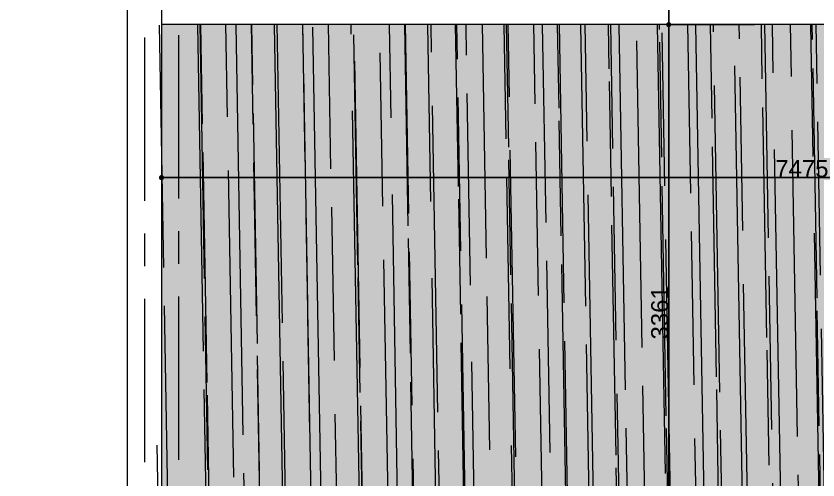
# Model space of a CAD drawing. Header units: millimetres. Extents: x 0 to 1313252738, y -131 to 560100888.
# Drawn here: x 1312628355 to 1312633035, y 559962567 to 559965272 of the extents above; entities that cross this region are included whole.
import ezdxf

# ---------------------------------------------------------------- set-up
doc = ezdxf.new("R2010")
doc.units = ezdxf.units.MM
doc.linetypes.add('CENTERX2', pattern=[101.60000000000001, 63.5, -12.7, 12.7, -12.7])
doc.layers.get('0').update_dxf_attribs({"lineweight": 0})
for name, color, linetype, lineweight in [('001通り芯', 6, 'CENTERX2', 0), ('002外周躯体', 7, 'Continuous', 13), ('003間仕切り', 7, 'Continuous', 13), ('004寸法', 7, 'Continuous', 0), ('009床', 7, 'Continuous', 5), ('棚(木)', 7, 'Continuous', 0)]:
    doc.layers.add(name, color=color, linetype=linetype, lineweight=lineweight)
doc.styles.add('onnjuku', font='arial.ttf')
doc.dimstyles.new('onnjuku', dxfattribs={"dimtxt": 100, "dimasz": 30, "dimexe": 1.25, "dimexo": 0.625, "dimtad": 1, "dimdec": 0, "dimtxsty": 'onnjuku', "dimblk": 'DOT', "dimcen": 2.5, "dimadec": 0, "dimazin": 0, "dimtfac": 1, "dimtdec": 0, "dimtmove": 0, "dimatfit": 3, "dimfxl": 500, "dimfxlon": 1, "dimarcsym": 0})

# ---------------------------------------------------------------- blocks, each defined once
blk = doc.blocks.new('_Dot')
at = {"color": 0, "linetype": 'ByBlock', "lineweight": -2}
blk.add_line((-0.5, 0), (-1, 0), dxfattribs=at)
at = {"color": 0, "linetype": 'ByBlock', "const_width": 0.5}
blk.add_lwpolyline([(-0.25, 0, 1), (0.25, 0, 1)], format="xyb", close=True, dxfattribs=at)
blk = doc.blocks.new('*D212')
at = {"layer": '001通り芯', "color": 0, "linetype": 'ByBlock', "lineweight": -2, "transparency": 16777216}
for p, q in [((1312624353.32499, 559967121.9688318), (1312623852.07499, 559967121.9688318)), ((1312623853.32499, 559967091.9688318), (1312623853.32499, 559961751.9688317)), ((1312624353.32499, 559961721.9688317), (1312623852.07499, 559961721.9688317))]:
    blk.add_line(p, q, dxfattribs=at)
at = {"layer": 'Defpoints', "color": 0, "linetype": 'ByBlock', "transparency": 16777216}
for p in [(1312629004.219367, 559967121.9688318), (1312623853.32499, 559961721.9688317), (1312629004.219367, 559961721.9688317)]:
    blk.add_point(p, dxfattribs=at)
at = {"layer": '001通り芯', "color": 0, "linetype": 'ByBlock', "lineweight": -2, "transparency": 16777216, "xscale": 30, "yscale": 30, "zscale": 30}
for p, rotation in [((1312623853.32499, 559967121.9688318), 90), ((1312623853.32499, 559961721.9688317), 270)]:
    blk.add_blockref('_Dot', p, dxfattribs=dict(at, rotation=rotation))
at = {"layer": '001通り芯', "color": 0, "linetype": 'ByBlock', "transparency": 16777216, "insert": (1312623801.642691, 559964421.9688313), "char_height": 100, "attachment_point": 5, "rotation": 90, "style": 'onnjuku'}
blk.add_mtext('5400', dxfattribs=at)
blk = doc.blocks.new('*D189')
at = {"layer": '004寸法', "color": 0, "lineweight": -2, "transparency": 16777216}
for p, q in [((1312632664.38534, 559965221.9688318), (1312632163.13534, 559965221.9688318)), ((1312632164.38534, 559961890.4688344), (1312632164.38534, 559965191.9688318)), ((1312632664.38534, 559961860.4688344), (1312632163.13534, 559961860.4688344))]:
    blk.add_line(p, q, dxfattribs=at)
at = {"layer": 'Defpoints', "color": 0, "transparency": 16777216}
for p in [(1312632164.38534, 559965221.9688318), (1312632951.719367, 559965221.9688318), (1312632951.719367, 559961860.4688344)]:
    blk.add_point(p, dxfattribs=at)
at = {"layer": '004寸法', "color": 0, "lineweight": -2, "transparency": 16777216, "xscale": 30, "yscale": 30, "zscale": 30}
for p, rotation in [((1312632164.38534, 559965221.9688318), 90), ((1312632164.38534, 559961860.4688344), 270)]:
    blk.add_blockref('_Dot', p, dxfattribs=dict(at, rotation=rotation))
at = {"layer": '004寸法', "color": 0, "transparency": 16777216, "insert": (1312632112.668935, 559963541.2188326), "char_height": 100, "attachment_point": 5, "rotation": 90, "style": 'onnjuku'}
blk.add_mtext('3361', dxfattribs=at)
blk = doc.blocks.new('*D190')
at = {"layer": '004寸法', "color": 0, "lineweight": -2, "transparency": 16777216}
for p, q in [((1312629204.219367, 559964329.7273698), (1312629204.219367, 559964330.9773698)), ((1312629234.219367, 559964329.7273698), (1312636649.219367, 559964329.7273698)), ((1312636679.219367, 559964329.7273698), (1312636679.219367, 559964330.9773698))]:
    blk.add_line(p, q, dxfattribs=at)
at = {"layer": 'Defpoints', "color": 0, "transparency": 16777216}
for p in [(1312629204.219367, 559964329.7273698), (1312636679.219367, 559964329.7273698), (1312636679.219367, 559964329.7273698)]:
    blk.add_point(p, dxfattribs=at)
at = {"layer": '004寸法', "color": 0, "lineweight": -2, "transparency": 16777216, "xscale": 30, "yscale": 30, "zscale": 30, "rotation": 180}
blk.add_blockref('_Dot', (1312629204.219367, 559964329.7273698), dxfattribs=at)
at = {"layer": '004寸法', "color": 0, "lineweight": -2, "transparency": 16777216, "xscale": 30, "yscale": 30, "zscale": 30}
blk.add_blockref('_Dot', (1312636679.219367, 559964329.7273698), dxfattribs=at)
at = {"layer": '004寸法', "color": 0, "transparency": 16777216, "insert": (1312632941.719367, 559964381.2050301), "char_height": 100, "attachment_point": 5, "style": 'onnjuku'}
blk.add_mtext('7475', dxfattribs=at)
blk = doc.blocks.new('*D183')
at = {"layer": '004寸法', "color": 0, "lineweight": -2, "transparency": 16777216}
for p, q in [((1312632164.385341, 559965321.9688318), (1312632164.385341, 559965564.4057349)), ((1312632164.385341, 559965321.9688318), (1312632165.635341, 559965321.9688318)), ((1312632164.385341, 559965251.968832), (1312632164.385341, 559965291.9688318)), ((1312632164.385341, 559965221.968832), (1312632165.635341, 559965221.968832))]:
    blk.add_line(p, q, dxfattribs=at)
at = {"layer": 'Defpoints', "color": 0, "transparency": 16777216}
for p in [(1312632164.385336, 559965321.9688318), (1312632164.385341, 559965321.9688318), (1312632164.385336, 559965221.968832)]:
    blk.add_point(p, dxfattribs=at)
at = {"layer": '004寸法', "color": 0, "lineweight": -2, "transparency": 16777216, "xscale": 30, "yscale": 30, "zscale": 30}
for p, rotation in [((1312632164.385341, 559965321.9688318), 90), ((1312632164.385341, 559965221.968832), 270)]:
    blk.add_blockref('_Dot', p, dxfattribs=dict(at, rotation=rotation))
at = {"layer": '004寸法', "color": 0, "transparency": 16777216, "insert": (1312632112.703042, 559965458.1872829), "char_height": 100, "attachment_point": 5, "rotation": 90, "style": 'onnjuku'}
blk.add_mtext('100', dxfattribs=at)

msp = doc.modelspace()

# ---------------------------------------------------------------- hatches: boundary and pattern name
at = {"layer": '009床', "true_color": 0x8e5f01, "transparency": 33554687}
h = msp.add_hatch(dxfattribs=at)
h.set_pattern_fill('AR-RROOF', color=46, scale=8.799999999999997, angle=91)
h.set_pattern_definition([(90.99999999999993, (66041.64430975914, -90666.09952783585), (-232.0680729724521, 487.7681431201229), [3352.8, -447.0399999999998, 1117.6, -223.5199999999999]), (90.99999999999993, (65924.71305203893, -90370.81368620688), (-293.3353606855426, -228.6742361308824), [670.5599999999998, -73.76159999999999, 1341.12, -167.64]), (90.99999999999993, (65849.73076551755, -90557.67236702902), (-170.0205928819892, 1159.513331006857), [1788.159999999999, -312.928, 894.0799999999997, -223.5199999999999])])
h.paths.add_polyline_path([(1312636679.219367, 559965221.9688315), (1312629304.219367, 559965221.9688315), (1312629304.219367, 559962320.4688367), (1312629779.219367, 559962320.4688367), (1312629779.219367, 559962086.9688315), (1312629779.219367, 559961860.468834), (1312632951.719367, 559961860.468834), (1312634825.219367, 559961860.468834), (1312634825.219367, 559961860.4688367), (1312634855.219367, 559961860.4688367), (1312636124.219367, 559961860.4688367), (1312636124.219367, 559962320.4688315), (1312636679.219367, 559962320.4688315)])
at = {"layer": '棚(木)', "true_color": 0xe6c6a8, "transparency": 33554556}
h = msp.add_hatch(color=9, dxfattribs=at)
h.dxf.hatch_style = 1
h.paths.add_polyline_path([(1312636679.219367, 559965221.9688315), (1312629304.219367, 559965221.9688315), (1312629304.219367, 559962320.4688367), (1312629779.219367, 559962320.4688367), (1312629779.219367, 559962086.9688315), (1312629779.219367, 559961860.468834), (1312632951.719367, 559961860.468834), (1312634825.219367, 559961860.468834), (1312634825.219367, 559961860.4688367), (1312634855.219367, 559961860.4688367), (1312636124.219367, 559961860.4688367), (1312636124.219367, 559962320.4688315), (1312636679.219367, 559962320.4688315)])
h.paths.add_polyline_path([(1312629304.219367, 559965221.9688315), (1312629204.219367, 559965221.9688315), (1312629204.219367, 559962320.4688367), (1312629304.219367, 559962320.4688367)])

# ---------------------------------------------------------------- linework, layer by layer
at = {"layer": '001通り芯', "ltscale": 15}
for p, q in [((1312629104.219367, 559969718.7528177), (1312629104.219367, 559947521.9688315)), ((1312629304.219367, 559969732.7608386), (1312629304.219367, 559950686.9688317))]:
    msp.add_line(p, q, dxfattribs=at)
at = {"layer": '001通り芯'}
msp.add_line((1312629004.219367, 559967121.9688315), (1312629004.219367, 559961721.9688315), dxfattribs=at)
at = {"layer": '002外周躯体'}
for p, q in [((1312629004.219367, 559967121.9688315), (1312629004.219367, 559950486.9688315)), ((1312629204.219367, 559967021.9688315), (1312629204.219367, 559962086.9688315))]:
    msp.add_line(p, q, dxfattribs=at)
at = {"layer": '003間仕切り'}
msp.add_line((1312644304.219367, 559965221.9688315), (1312629204.219367, 559965221.9688315), dxfattribs=at)

# ---------------------------------------------------------------- dimensions: what is measured, and where the dimension line sits
at = {"layer": '001通り芯', "linetype": 'ByBlock'}
dim = msp.add_linear_dim(base=(1312623853.32499, 559961721.9688317), p1=(1312629004.219367, 559967121.9688315), p2=(1312629004.219367, 559961721.9688315), angle=90, dimstyle='onnjuku', dxfattribs=at)
dim.commit()
dim.dimension.update_dxf_attribs({"geometry": '*D212', "text_midpoint": (1312623801.642691, 559964421.9688313)})
at = {"layer": '004寸法'}
for base, p1, p2, picture, middle in [((1312632164.385341, 559965321.9688318), (1312632164.385336, 559965221.9688318), (1312632164.385336, 559965321.9688315), '*D183', (1312632112.703042, 559965458.1872829)), ((1312632164.38534, 559965221.9688318), (1312632951.719367, 559961860.468834), (1312632951.719367, 559965221.9688317), '*D189', (1312632112.668935, 559963541.2188326))]:
    dim = msp.add_linear_dim(base=base, p1=p1, p2=p2, angle=90, dimstyle='onnjuku', dxfattribs=at)
    dim.commit()
    dim.dimension.update_dxf_attribs({"geometry": picture, "text_midpoint": middle})
dim = msp.add_linear_dim(base=(1312636679.219367, 559964329.7273698), p1=(1312629204.219367, 559964329.7273698), p2=(1312636679.219367, 559964329.7273698), dimstyle='onnjuku', dxfattribs=at)
dim.commit()
dim.dimension.update_dxf_attribs({"geometry": '*D190', "text_midpoint": (1312632941.719367, 559964381.2050301)})

doc.saveas('drawing.dxf')
